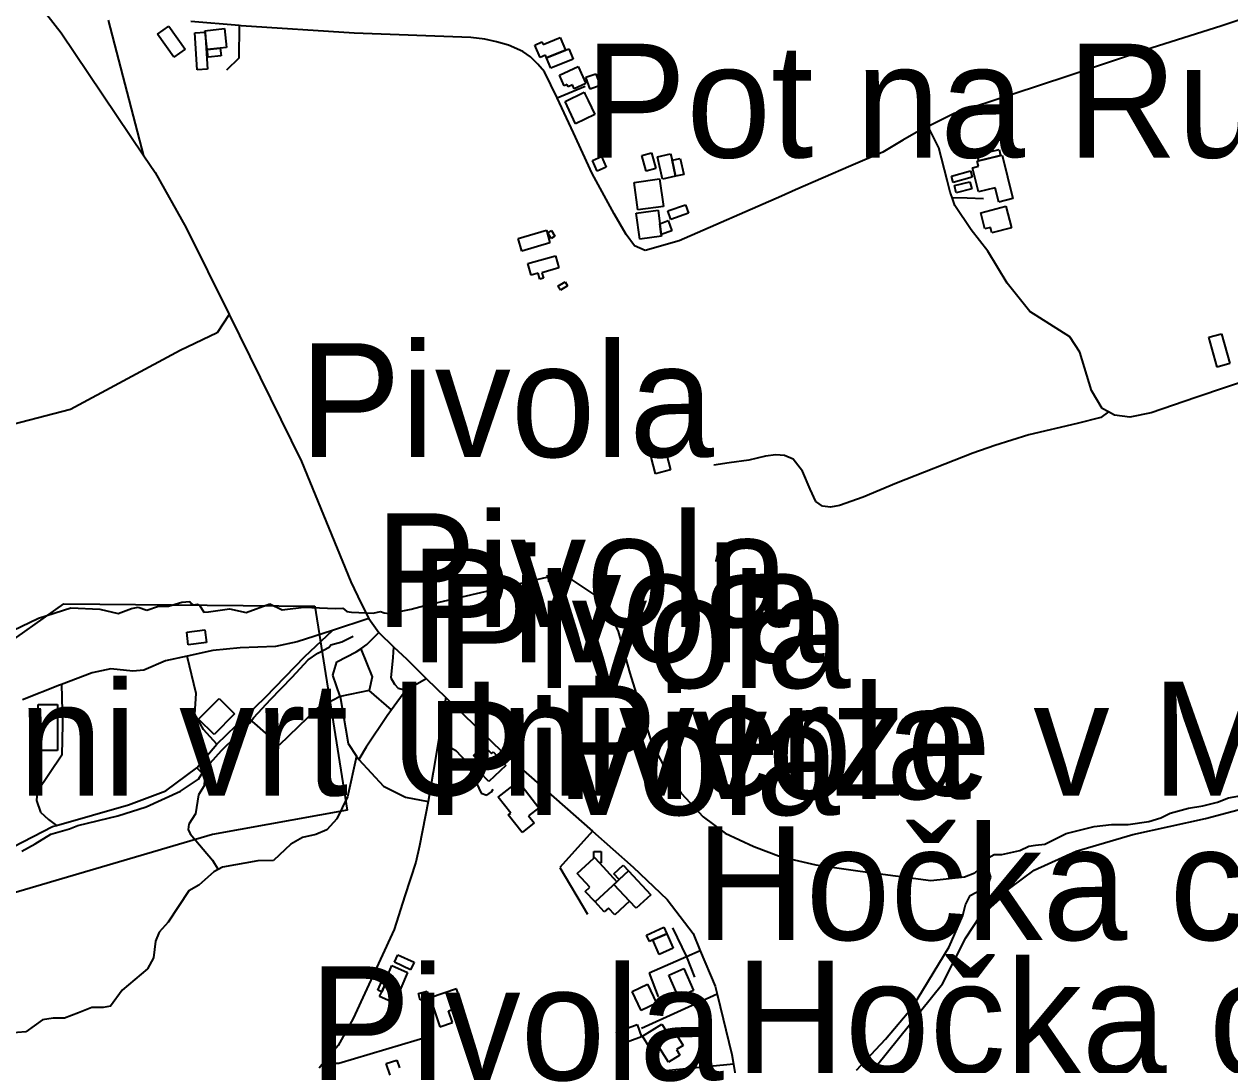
# Model space of a CAD drawing. Extents: x -8864 to 13231, y -7697 to 8949.
# Drawn here: x -3775 to -3118, y 2850 to 3417 of the extents above; entities that cross this region are included whole.
import ezdxf

# ---------------------------------------------------------------- set-up
doc = ezdxf.new("R2010")
doc.units = 0
for name, color, linetype in [('OSM_BUILDING_BARN', 9, 'CONTINUOUS'), ('OSM_BUILDING_GARAGE', 9, 'CONTINUOUS'), ('OSM_BUILDING_HOUSE', 9, 'CONTINUOUS'), ('OSM_BUILDING_ROOF', 9, 'CONTINUOUS'), ('OSM_BUILDING_YES', 9, 'CONTINUOUS'), ('OSM_HIGHWAY_FOOTWAY', 8, 'CONTINUOUS'), ('OSM_HIGHWAY_PROPOSED', 8, 'CONTINUOUS'), ('OSM_HIGHWAY_RESIDENTIAL', 8, 'CONTINUOUS'), ('OSM_HIGHWAY_SERVICE', 8, 'CONTINUOUS'), ('OSM_HIGHWAY_TERTIARY', 8, 'CONTINUOUS'), ('OSM_HIGHWAY_TRACK', 8, 'CONTINUOUS'), ('OSM_HIGHWAY_UNCLASSIFIED', 8, 'CONTINUOUS'), ('OSM_LABELS', 8, 'CONTINUOUS'), ('OSM_LEISURE_PARK', 3, 'CONTINUOUS'), ('OSM_WATERWAY_STREAM', 4, 'CONTINUOUS')]:
    doc.layers.add(name, color=color, linetype=linetype)

msp = doc.modelspace()

# ---------------------------------------------------------------- linework, layer by layer
at = {"layer": 'OSM_BUILDING_BARN'}
for p, q in [((-3255.934508, 3342.341583), (-3243.14737, 3345.488399)), ((-3243.14737, 3345.488399), (-3242.282133, 3345.69967)), ((-3242.282133, 3345.69967), (-3236.424552, 3321.992911)), ((-3258.407709, 3338.838943), (-3255.268352, 3339.617307)), ((-3255.161154, 3325.684583), (-3258.407709, 3338.838943)), ((-3255.268352, 3339.617307), (-3255.934508, 3342.341583)), ((-3246.072332, 3327.930721), (-3255.161154, 3325.684583)), ((-3244.135119, 3320.091478), (-3246.072332, 3327.930721)), ((-3236.424552, 3321.992911), (-3244.135119, 3320.091478))]:
    msp.add_line(p, q, dxfattribs=at)
at = {"layer": 'OSM_BUILDING_GARAGE'}
for p, q in [((-3464.908497, 2966.013473), (-3460.850304, 2966.013473)), ((-3464.908497, 2962.344041), (-3464.908497, 2966.013473)), ((-3460.850304, 2966.013473), (-3460.850304, 2959.819916)), ((-3464.525649, 2962.699865), (-3464.908497, 2962.344041)), ((-3461.868681, 2959.819916), (-3464.525649, 2962.699865)), ((-3460.850304, 2959.819916), (-3461.868681, 2959.819916))]:
    msp.add_line(p, q, dxfattribs=at)
at = {"layer": 'OSM_BUILDING_HOUSE'}
for p, q in [((-3254.03558, 3314.320462), (-3240.329606, 3317.889819)), ((-3251.723175, 3305.447106), (-3254.03558, 3314.320462)), ((-3240.329606, 3317.889819), (-3237.251504, 3306.092037)), ((-3248.645074, 3306.24771), (-3251.723175, 3305.447106)), ((-3247.879377, 3303.323283), (-3248.645074, 3306.24771)), ((-3237.251504, 3306.092037), (-3247.879377, 3303.323283)), ((-3129.65578, 3246.435959), (-3122.802793, 3248.359631)), ((-3122.802793, 3248.359631), (-3118.231583, 3232.091813)), ((-3125.08457, 3230.168141), (-3129.65578, 3246.435959)), ((-3118.231583, 3232.091813), (-3125.08457, 3230.168141)), ((-3433.691036, 3181.008864), (-3425.444481, 3183.166046)), ((-3431.332689, 3171.979836), (-3433.691036, 3181.008864)), ((-3425.444481, 3183.166046), (-3423.078477, 3174.137018)), ((-3423.078477, 3174.137018), (-3431.332689, 3171.979836)), ((-3530.39855, 3018.419642), (-3524.770678, 3023.745879)), ((-3524.770678, 3023.745879), (-3520.727799, 3019.475994)), ((-3524.257661, 3011.936978), (-3530.39855, 3018.419642)), ((-3520.727799, 3019.475994), (-3519.824277, 3020.321075)), ((-3519.824277, 3020.321075), (-3512.887063, 3012.99333)), ((-3526.960571, 3009.379495), (-3524.257661, 3011.936978)), ((-3512.887063, 3012.99333), (-3522.11371, 3004.264528)), ((-3522.11371, 3004.264528), (-3526.960571, 3009.379495)), ((-3516.983541, 2995.758116), (-3507.259191, 3003.397208)), ((-3507.259191, 3003.397208), (-3505.153525, 3000.70629)), ((-3505.153525, 3000.70629), (-3504.02795, 3001.59585)), ((-3504.02795, 3001.59585), (-3494.870216, 2989.942622)), ((-3510.130554, 2987.029314), (-3516.983541, 2995.758116)), ((-3511.478181, 2985.972963), (-3510.130554, 2987.029314)), ((-3504.012636, 2976.465796), (-3511.478181, 2985.972963)), ((-3494.870216, 2989.942622), (-3500.490431, 2985.539302)), ((-3500.490431, 2985.539302), (-3497.419986, 2981.636361)), ((-3497.419986, 2981.636361), (-3504.012636, 2976.465796)), ((-3578.583854, 2895.271261), (-3574.885538, 2903.911107)), ((-3574.885538, 2903.911107), (-3566.462873, 2900.174957)), ((-3566.462873, 2900.174957), (-3570.076962, 2891.468394)), ((-3580.467469, 2889.555842), (-3578.032552, 2895.026632)), ((-3578.032552, 2895.026632), (-3578.583854, 2895.271261)), ((-3570.076962, 2891.468394), (-3578.032552, 2895.026632)), ((-3578.032552, 2895.026632), (-3570.076962, 2891.468394)), ((-3581.738525, 2887.009478), (-3580.467469, 2889.555842)), ((-3573.859505, 2883.484599), (-3581.738525, 2887.009478)), ((-3570.076962, 2891.468394), (-3573.859505, 2883.484599)), ((-3539.663482, 2891.13481), (-3554.14281, 2886.208874)), ((-3554.14281, 2886.208874), (-3548.81356, 2870.552629)), ((-3536.501154, 2881.850033), (-3539.663482, 2891.13481)), ((-3544.096867, 2879.270311), (-3536.501154, 2881.850033)), ((-3541.922288, 2872.898842), (-3544.096867, 2879.270311)), ((-3548.81356, 2870.552629), (-3541.922288, 2872.898842))]:
    msp.add_line(p, q, dxfattribs=at)
at = {"layer": 'OSM_BUILDING_ROOF'}
for p, q in [((-3582.596106, 2890.500999), (-3580.436841, 2895.349097)), ((-3578.032552, 2895.026632), (-3580.467469, 2889.555842)), ((-3580.436841, 2895.349097), (-3578.859505, 2894.648569)), ((-3578.859505, 2894.648569), (-3578.583854, 2895.271261)), ((-3578.583854, 2895.271261), (-3578.032552, 2895.026632)), ((-3580.467469, 2889.555842), (-3582.596106, 2890.500999))]:
    msp.add_line(p, q, dxfattribs=at)
at = {"layer": 'OSM_BUILDING_YES'}
for p, q in [((-3702.665032, 3411.582664), (-3696.493515, 3415.974863)), ((-3693.798262, 3399.106593), (-3702.665032, 3411.582664)), ((-3696.493515, 3415.974863), (-3687.649716, 3403.476554)), ((-3682.427663, 3412.416626), (-3676.769164, 3412.77245)), ((-3681.156607, 3392.245866), (-3682.427663, 3412.416626)), ((-3676.861047, 3413.506336), (-3666.263803, 3414.751719)), ((-3676.769164, 3412.77245), (-3676.861047, 3413.506336)), ((-3676.769164, 3412.77245), (-3675.406223, 3392.612809)), ((-3675.651246, 3403.231925), (-3676.769164, 3412.77245)), ((-3666.263803, 3414.751719), (-3665.054002, 3404.477308)), ((-3665.054002, 3404.477308), (-3668.576207, 3404.065887)), ((-3497.00651, 3405.733811), (-3493.155055, 3407.390615)), ((-3494.089205, 3399.006518), (-3497.00651, 3405.733811)), ((-3493.155055, 3407.390615), (-3492.53484, 3405.945081)), ((-3492.53484, 3405.945081), (-3483.231623, 3409.848023)), ((-3483.231623, 3409.848023), (-3480.367917, 3402.965057)), ((-3687.649716, 3403.476554), (-3693.798262, 3399.106593)), ((-3668.576207, 3404.065887), (-3675.651246, 3403.231925)), ((-3675.651246, 3403.231925), (-3668.576207, 3404.065887)), ((-3675.153543, 3399.028757), (-3675.651246, 3403.231925)), ((-3668.055533, 3399.873838), (-3675.153543, 3399.028757)), ((-3668.576207, 3404.065887), (-3668.055533, 3399.873838)), ((-3491.279097, 3400.240781), (-3494.089205, 3399.006518)), ((-3490.635912, 3398.684052), (-3491.279097, 3400.240781)), ((-3480.367917, 3402.965057), (-3490.635912, 3398.684052)), ((-3490.635912, 3398.684052), (-3480.367917, 3402.965057)), ((-3488.269909, 3393.03535), (-3490.635912, 3398.684052)), ((-3476.225497, 3398.07248), (-3488.269909, 3393.03535)), ((-3480.367917, 3402.965057), (-3478.583843, 3403.710063)), ((-3478.583843, 3403.710063), (-3476.225497, 3398.07248)), ((-3675.406223, 3392.612809), (-3681.156607, 3392.245866)), ((-3483.622129, 3389.354798), (-3473.415389, 3393.958268)), ((-3473.415389, 3393.958268), (-3469.257655, 3384.740209)), ((-3480.988131, 3383.517064), (-3483.622129, 3389.354798)), ((-3469.257655, 3384.740209), (-3475.559341, 3381.904738)), ((-3469.234684, 3388.131654), (-3463.759952, 3390.122043)), ((-3466.891652, 3381.682348), (-3469.234684, 3388.131654)), ((-3463.759952, 3390.122043), (-3461.416919, 3383.672737)), ((-3479.449081, 3384.217592), (-3480.988131, 3383.517064)), ((-3480.429173, 3374.910577), (-3470.13055, 3380.003305)), ((-3478.867151, 3382.927731), (-3479.449081, 3384.217592)), ((-3476.501148, 3383.995203), (-3478.867151, 3382.927731)), ((-3475.559341, 3381.904738), (-3476.501148, 3383.995203)), ((-3470.13055, 3380.003305), (-3469.755358, 3379.191582)), ((-3469.755358, 3379.191582), (-3467.933, 3375.422074)), ((-3461.416919, 3383.672737), (-3466.891652, 3381.682348)), ((-3474.900841, 3362.768091), (-3480.429173, 3374.910577)), ((-3467.933, 3375.422074), (-3464.303597, 3367.860819)), ((-3464.303597, 3367.860819), (-3474.900841, 3362.768091)), ((-3438.637438, 3345.510638), (-3433.384757, 3346.878336)), ((-3436.416917, 3337.015346), (-3438.637438, 3345.510638)), ((-3433.384757, 3346.878336), (-3431.156579, 3338.383044)), ((-3430.122888, 3344.798991), (-3423.040192, 3346.389078)), ((-3423.040192, 3346.389078), (-3422.251525, 3342.930916)), ((-3255.934508, 3345.888701), (-3243.974323, 3348.835367)), ((-3255.115212, 3342.541734), (-3255.934508, 3345.888701)), ((-3243.14737, 3345.488399), (-3255.115212, 3342.541734)), ((-3243.974323, 3348.835367), (-3243.14737, 3345.488399)), ((-3465.544026, 3342.786363), (-3460.735449, 3344.932425)), ((-3462.978941, 3337.004227), (-3465.544026, 3342.786363)), ((-3458.162708, 3339.150289), (-3462.978941, 3337.004227)), ((-3460.735449, 3344.932425), (-3458.162708, 3339.150289)), ((-3427.374037, 3332.523071), (-3430.122888, 3344.798991)), ((-3422.251525, 3342.930916), (-3417.833454, 3343.920551)), ((-3420.276027, 3334.202114), (-3422.251525, 3342.930916)), ((-3422.251525, 3342.930916), (-3420.276027, 3334.202114)), ((-3417.833454, 3343.920551), (-3415.87327, 3335.102793)), ((-3442.864084, 3330.866267), (-3428.997314, 3332.75658)), ((-3431.156579, 3338.383044), (-3436.416917, 3337.015346)), ((-3428.997314, 3332.75658), (-3426.983531, 3317.789743)), ((-3420.276027, 3334.202114), (-3427.374037, 3332.523071)), ((-3415.87327, 3335.102793), (-3420.276027, 3334.202114)), ((-3270.008016, 3334.313309), (-3259.632824, 3337.237736)), ((-3268.997296, 3330.732833), (-3270.008016, 3334.313309)), ((-3258.622104, 3333.657259), (-3268.997296, 3330.732833)), ((-3259.632824, 3337.237736), (-3258.622104, 3333.657259)), ((-3440.819674, 3315.921668), (-3442.864084, 3330.866267)), ((-3268.361768, 3329.076028), (-3259.877847, 3331.166493)), ((-3267.404647, 3325.184206), (-3268.361768, 3329.076028)), ((-3258.913069, 3327.28579), (-3267.404647, 3325.184206)), ((-3259.877847, 3331.166493), (-3258.913069, 3327.28579)), ((-3441.81508, 3314.120311), (-3429.847238, 3315.765996)), ((-3439.854896, 3299.954077), (-3441.81508, 3314.120311)), ((-3426.983531, 3317.789743), (-3440.819674, 3315.921668)), ((-3429.847238, 3315.765996), (-3428.867146, 3308.304816)), ((-3424.540958, 3315.310096), (-3414.916149, 3318.679303)), ((-3422.910024, 3310.61767), (-3424.540958, 3315.310096)), ((-3413.2699, 3314.020235), (-3422.910024, 3310.61767)), ((-3414.916149, 3318.679303), (-3413.2699, 3314.020235)), ((-3428.867146, 3308.304816), (-3424.372505, 3310.150652)), ((-3428.867146, 3308.304816), (-3428.132077, 3302.355887)), ((-3428.132077, 3302.355887), (-3428.867146, 3308.304816)), ((-3424.372505, 3310.150652), (-3422.435292, 3304.390755)), ((-3506.110646, 3300.209825), (-3490.750766, 3304.757698)), ((-3504.119834, 3293.426935), (-3506.110646, 3300.209825)), ((-3490.750766, 3304.757698), (-3488.767612, 3297.985927)), ((-3489.969756, 3303.467837), (-3487.940659, 3304.679861)), ((-3488.101455, 3300.298781), (-3489.969756, 3303.467837)), ((-3486.064702, 3301.544164), (-3488.101455, 3300.298781)), ((-3487.940659, 3304.679861), (-3486.064702, 3301.544164)), ((-3428.055507, 3301.544164), (-3439.854896, 3299.954077)), ((-3422.435292, 3304.390755), (-3428.132077, 3302.355887)), ((-3428.132077, 3302.355887), (-3428.055507, 3301.544164)), ((-3488.767612, 3297.985927), (-3504.119834, 3293.426935)), ((-3500.903907, 3286.543969), (-3485.76608, 3290.858332)), ((-3499.089205, 3280.194739), (-3500.903907, 3286.543969)), ((-3485.76608, 3290.858332), (-3483.897779, 3284.286712)), ((-3495.291349, 3281.273329), (-3499.089205, 3280.194739)), ((-3494.38017, 3278.026437), (-3495.291349, 3281.273329)), ((-3483.897779, 3284.286712), (-3493.170369, 3281.584675)), ((-3493.170369, 3281.584675), (-3492.335759, 3278.604651)), ((-3492.335759, 3278.604651), (-3494.38017, 3278.026437)), ((-3484.410796, 3274.24581), (-3480.566998, 3276.680979)), ((-3483.040199, 3272.088628), (-3484.410796, 3274.24581)), ((-3479.219372, 3274.534917), (-3483.040199, 3272.088628)), ((-3480.566998, 3276.680979), (-3479.219372, 3274.534917)), ((-3686.784479, 3085.725931), (-3676.830419, 3086.982434)), ((-3685.903927, 3078.765129), (-3686.784479, 3085.725931)), ((-3676.830419, 3086.982434), (-3675.949868, 3080.021632)), ((-3675.949868, 3080.021632), (-3685.903927, 3078.765129)), ((-3680.283712, 3038.223459), (-3669.127509, 3049.498624)), ((-3669.127509, 3049.498624), (-3660.7125, 3041.136766)), ((-3767.802864, 3021.066081), (-3767.726295, 3046.173896)), ((-3767.726295, 3046.173896), (-3757.174992, 3046.140537)), ((-3757.174992, 3046.140537), (-3757.259218, 3021.032723)), ((-3671.884018, 3029.8616), (-3680.283712, 3038.223459)), ((-3660.7125, 3041.136766), (-3671.884018, 3029.8616)), ((-3757.259218, 3021.032723), (-3767.802864, 3021.066081)), ((-3473.94372, 2954.03778), (-3464.908497, 2962.344041)), ((-3464.908497, 2962.344041), (-3464.525649, 2962.699865)), ((-3464.525649, 2962.699865), (-3461.868681, 2959.819916)), ((-3461.868681, 2959.819916), (-3452.404667, 2949.556624)), ((-3454.027945, 2953.948824), (-3448.93606, 2958.696847)), ((-3448.93606, 2958.696847), (-3446.018755, 2955.583389)), ((-3467.09839, 2946.609959), (-3473.94372, 2954.03778)), ((-3451.11064, 2950.824246), (-3454.027945, 2953.948824)), ((-3452.404667, 2949.556624), (-3451.11064, 2950.824246)), ((-3446.018755, 2955.583389), (-3451.11064, 2950.824246)), ((-3451.11064, 2950.824246), (-3446.018755, 2955.583389)), ((-3446.018755, 2955.583389), (-3433.80589, 2942.506866)), ((-3469.586905, 2944.308224), (-3467.09839, 2946.609959)), ((-3464.234684, 2938.537207), (-3469.586905, 2944.308224)), ((-3464.234684, 2938.537207), (-3452.404667, 2949.556624)), ((-3452.404667, 2949.556624), (-3464.234684, 2938.537207)), ((-3453.928404, 2948.133329), (-3452.404667, 2949.556624)), ((-3452.404667, 2949.556624), (-3453.928404, 2948.133329)), ((-3445.37557, 2938.948628), (-3453.928404, 2948.133329)), ((-3453.928404, 2948.133329), (-3445.37557, 2938.948628)), ((-3459.211712, 2933.144253), (-3464.234684, 2938.537207)), ((-3445.37557, 2938.948628), (-3453.430701, 2931.45409)), ((-3441.753824, 2935.090164), (-3445.37557, 2938.948628)), ((-3433.80589, 2942.506866), (-3441.753824, 2935.090164)), ((-3456.960564, 2935.234718), (-3459.211712, 2933.144253)), ((-3453.430701, 2931.45409), (-3456.960564, 2935.234718)), ((-3436.15658, 2920.49027), (-3426.692566, 2924.749036)), ((-3426.692566, 2924.749036), (-3425.115231, 2921.257515)), ((-3434.579244, 2916.99875), (-3436.15658, 2920.49027)), ((-3425.115231, 2921.257515), (-3432.741572, 2917.821592)), ((-3432.741572, 2917.821592), (-3425.115231, 2921.257515)), ((-3425.115231, 2921.257515), (-3421.570054, 2913.407154)), ((-3432.741572, 2917.821592), (-3434.579244, 2916.99875)), ((-3429.196395, 2909.97123), (-3432.741572, 2917.821592)), ((-3421.570054, 2913.407154), (-3429.196395, 2909.97123)), ((-3573.553226, 2905.645748), (-3571.684925, 2909.75996)), ((-3564.732398, 2901.631611), (-3573.553226, 2905.645748)), ((-3571.684925, 2909.75996), (-3562.864098, 2905.745823)), ((-3562.864098, 2905.745823), (-3564.732398, 2901.631611)), ((-3423.989657, 2898.551511), (-3415.773729, 2902.220944)), ((-3418.706348, 2886.698132), (-3423.989657, 2898.551511)), ((-3415.773729, 2902.220944), (-3410.482764, 2890.367565)), ((-3444.027944, 2889.755993), (-3435.697162, 2893.74789)), ((-3435.697162, 2893.74789), (-3430.712475, 2883.384523)), ((-3560.406211, 2888.72188), (-3555.65889, 2889.878307)), ((-3559.525659, 2885.096925), (-3560.406211, 2888.72188)), ((-3554.793653, 2886.253352), (-3559.525659, 2885.096925)), ((-3555.65889, 2889.878307), (-3554.793653, 2886.253352)), ((-3439.043257, 2879.381506), (-3444.027944, 2889.755993)), ((-3410.482764, 2890.367565), (-3418.706348, 2886.698132)), ((-3430.712475, 2883.384523), (-3439.043257, 2879.381506)), ((-3438.323502, 2865.315348), (-3427.79517, 2871.909207)), ((-3427.79517, 2871.909207), (-3425.498079, 2868.250894)), ((-3452.596092, 2867.561485), (-3441.271435, 2871.697937)), ((-3450.138205, 2860.834192), (-3452.596092, 2867.561485)), ((-3441.271435, 2871.697937), (-3438.813548, 2865.004002)), ((-3434.533302, 2859.277463), (-3438.323502, 2865.315348)), ((-3425.498079, 2868.250894), (-3432.243869, 2864.025487)), ((-3432.243869, 2864.025487), (-3425.498079, 2868.250894)), ((-3425.498079, 2868.250894), (-3423.468983, 2865.026241)), ((-3423.468983, 2865.026241), (-3420.360253, 2866.983272)), ((-3420.360253, 2866.983272), (-3416.210176, 2860.356054)), ((-3438.813548, 2865.004002), (-3450.138205, 2860.834192)), ((-3430.75076, 2861.645915), (-3434.533302, 2859.277463)), ((-3432.243869, 2864.025487), (-3430.75076, 2861.645915)), ((-3430.75076, 2861.645915), (-3432.243869, 2864.025487)), ((-3424.142796, 2851.126875), (-3430.75076, 2861.645915)), ((-3416.210176, 2860.356054), (-3419.885521, 2858.054319)), ((-3577.971297, 2850.470825), (-3572.174971, 2852.32778)), ((-3572.174971, 2852.32778), (-3570.850316, 2848.16909)), ((-3417.971279, 2855.007578), (-3424.142796, 2851.126875)), ((-3419.885521, 2858.054319), (-3417.971279, 2855.007578)), ((-3575.926886, 2844.143834), (-3577.971297, 2850.470825))]:
    msp.add_line(p, q, dxfattribs=at)
at = {"layer": 'OSM_HIGHWAY_FOOTWAY'}
for p, q in [((-3587.465938, 3093.164872), (-3607.381713, 3086.62661)), ((-3607.381713, 3086.62661), (-3626.654304, 3080.288499)), ((-3622.442971, 3072.360301), (-3607.381713, 3086.62661)), ((-3672.473604, 3075.685029), (-3686.577741, 3072.504855)), ((-3657.672684, 3077.074966), (-3672.473604, 3075.685029)), ((-3638.407751, 3077.797733), (-3657.672684, 3077.074966)), ((-3626.654304, 3080.288499), (-3638.407751, 3077.797733)), ((-3698.277589, 3069.936252), (-3710.138233, 3064.876883)), ((-3686.577741, 3072.504855), (-3698.277589, 3069.936252)), ((-3681.570083, 3052.234019), (-3686.577741, 3072.504855)), ((-3643.851855, 3050.276989), (-3622.442971, 3072.360301)), ((-3738.231651, 3063.442468), (-3755.038697, 3057.104357)), ((-3728.093825, 3065.59965), (-3738.231651, 3063.442468)), ((-3716.064727, 3064.432103), (-3728.093825, 3065.59965)), ((-3710.138233, 3064.876883), (-3716.064727, 3064.432103)), ((-3756.110673, 3056.82637), (-3776.279129, 3048.675782)), ((-3755.038697, 3057.104357), (-3756.110673, 3056.82637)), ((-3755.038697, 3057.104357), (-3754.479739, 3035.454705)), ((-3682.320466, 3041.003332), (-3681.570083, 3052.234019)), ((-3654.594582, 3039.846905), (-3643.851855, 3050.276989)), ((-3677.53486, 3032.4858), (-3682.320466, 3041.003332)), ((-3670.360281, 3024.546483), (-3654.594582, 3039.846905)), ((-3654.594582, 3039.846905), (-3653.063189, 3038.523685)), ((-3653.063189, 3038.523685), (-3649.824291, 3035.921724)), ((-3754.479739, 3035.454705), (-3754.908529, 3018.553076)), ((-3670.360281, 3024.546483), (-3677.53486, 3032.4858)), ((-3649.824291, 3035.921724), (-3636.378654, 3024.046106)), ((-3681.302089, 3011.736827), (-3670.360281, 3024.546483)), ((-3754.908529, 3018.553076), (-3768.354166, 2998.582467)), ((-3594.219384, 3018.086057), (-3599.165786, 2995.947148)), ((-3698.101478, 2999.060606), (-3681.302089, 3011.736827)), ((-3681.302089, 3011.736827), (-3679.839608, 3010.291293)), ((-3679.839608, 3010.291293), (-3677.649715, 3007.989558)), ((-3677.649715, 3007.989558), (-3677.152012, 3005.476553)), ((-3677.152012, 3005.476553), (-3677.167326, 3001.80712)), ((-3768.354166, 2998.582467), (-3768.652788, 2993.945639)), ((-3718.446044, 2991.51047), (-3698.101478, 2999.060606)), ((-3680.352625, 2996.903424), (-3681.945274, 2986.662371)), ((-3677.167326, 3001.80712), (-3680.352625, 2996.903424)), ((-3768.652788, 2993.945639), (-3766.478209, 2987.518572)), ((-3757.764578, 2980.246424), (-3718.446044, 2991.51047)), ((-3599.165786, 2995.947148), (-3604.885542, 2983.815781)), ((-3766.478209, 2987.518572), (-3762.02951, 2983.560033)), ((-3681.945274, 2986.662371), (-3685.589992, 2980.969191)), ((-3604.885542, 2983.815781), (-3610.367931, 2977.866852)), ((-3781.393984, 2968.626554), (-3759.9315, 2979.623732)), ((-3762.02951, 2983.560033), (-3757.764578, 2980.246424)), ((-3759.9315, 2979.623732), (-3757.764578, 2980.246424)), ((-3685.589992, 2980.969191), (-3686.04941, 2978.122601)), ((-3686.04941, 2978.122601), (-3684.908521, 2975.73191)), ((-3610.367931, 2977.866852), (-3616.317396, 2975.309369)), ((-3684.908521, 2975.73191), (-3672.726284, 2961.276569)), ((-3623.660429, 2973.674804), (-3629.962114, 2970.060969)), ((-3616.317396, 2975.309369), (-3623.660429, 2973.674804)), ((-3629.962114, 2970.060969), (-3639.525668, 2961.076419)), ((-3672.726284, 2961.276569), (-3669.586927, 2956.261678)), ((-3667.174982, 2957.462583), (-3669.586927, 2956.261678)), ((-3647.925363, 2960.965224), (-3667.174982, 2957.462583)), ((-3639.525668, 2961.076419), (-3647.925363, 2960.965224)), ((-3672.075442, 2955.016295), (-3680.122916, 2947.788625)), ((-3669.586927, 2956.261678), (-3672.075442, 2955.016295)), ((-3685.605305, 2944.641808), (-3696.807451, 2927.617865)), ((-3680.122916, 2947.788625), (-3685.605305, 2944.641808)), ((-3696.807451, 2927.617865), (-3701.822765, 2922.135955)), ((-3701.822765, 2922.135955), (-3703.80592, 2917.232259)), ((-3703.80592, 2917.232259), (-3704.854925, 2908.147633)), ((-3704.854925, 2908.147633), (-3708.12445, 2902.07639)), ((-3708.12445, 2902.07639), (-3722.006535, 2890.534357)), ((-3722.006535, 2890.534357), (-3728.30822, 2881.794436)), ((-3738.453703, 2881.093908), (-3745.804393, 2878.180601)), ((-3732.27453, 2881.093908), (-3738.453703, 2881.093908)), ((-3728.30822, 2881.794436), (-3732.27453, 2881.093908)), ((-3765.398576, 2874.333256), (-3774.502712, 2867.794995)), ((-3759.571623, 2875.144979), (-3765.398576, 2874.333256)), ((-3753.384792, 2875.144979), (-3759.571623, 2875.144979)), ((-3745.804393, 2878.180601), (-3753.384792, 2875.144979)), ((-3774.502712, 2867.794995), (-3783.599191, 2866.983272))]:
    msp.add_line(p, q, dxfattribs=at)
at = {"layer": 'OSM_HIGHWAY_PROPOSED'}
msp.add_line((-3710.092291, 3345.410563), (-3729.372538, 3419.33295), dxfattribs=at)
at = {"layer": 'OSM_HIGHWAY_RESIDENTIAL'}
for p, q in [((-3658.116788, 3416.397404), (-3684.586929, 3418.565705)), ((-3657.006527, 3416.27509), (-3658.116788, 3416.397404)), ((-3595.528726, 3412.260953), (-3657.006527, 3416.27509)), ((-3531.853374, 3409.825784), (-3595.528726, 3412.260953)), ((-3524.265318, 3408.980703), (-3531.853374, 3409.825784)), ((-3517.864093, 3407.468452), (-3524.265318, 3408.980703)), ((-3511.424582, 3405.589257), (-3517.864093, 3407.468452)), ((-3503.514933, 3402.131095), (-3511.424582, 3405.589257)), ((-3499.311257, 3399.328983), (-3503.514933, 3402.131095)), ((-3495.383233, 3395.337085), (-3499.311257, 3399.328983)), ((-3491.815085, 3391.167275), (-3495.383233, 3395.337085)), ((-3484.93147, 3377.012161), (-3491.815085, 3391.167275)), ((-3476.049387, 3357.919992), (-3484.93147, 3377.012161)), ((-3282.565445, 3361.233601), (-3289.135124, 3358.086785)), ((-3276.76912, 3349.747165), (-3282.565445, 3361.233601)), ((-3465.781392, 3335.747724), (-3476.049387, 3357.919992)), ((-3296.501128, 3353.861377), (-3307.28214, 3347.300877)), ((-3289.135124, 3358.086785), (-3296.501128, 3353.861377)), ((-3307.28214, 3347.300877), (-3324.740028, 3339.962012)), ((-3272.335735, 3332.033813), (-3276.76912, 3349.747165)), ((-3324.740028, 3339.962012), (-3354.939113, 3326.707576)), ((-3453.867148, 3313.786726), (-3465.781392, 3335.747724)), ((-3270.620574, 3325.484432), (-3272.335735, 3332.033813)), ((-3354.939113, 3326.707576), (-3362.634366, 3323.327251)), ((-3269.609854, 3322.604484), (-3270.620574, 3325.484432)), ((-3362.634366, 3323.327251), (-3418.285215, 3299.00892)), ((-3268.07846, 3318.234523), (-3269.609854, 3322.604484)), ((-3447.297469, 3302.444843), (-3453.867148, 3313.786726)), ((-3259.227004, 3305.057924), (-3268.07846, 3318.234523)), ((-3442.626718, 3296.195688), (-3447.297469, 3302.444843)), ((-3250.107555, 3293.426935), (-3259.227004, 3305.057924)), ((-3436.83805, 3293.638205), (-3442.626718, 3296.195688)), ((-3418.285215, 3299.00892), (-3436.83805, 3293.638205)), ((-3239.533281, 3275.891495), (-3250.107555, 3293.426935)), ((-3227.251503, 3260.490998), (-3239.533281, 3275.891495)), ((-3205.390858, 3246.580512), (-3227.251503, 3260.490998)), ((-3200.015666, 3238.30761), (-3205.390858, 3246.580512)), ((-3193.698666, 3217.447441), (-3200.015666, 3238.30761)), ((-3086.164198, 3230.701877), (-3136.677221, 3213.522261)), ((-3187.887027, 3207.640049), (-3193.698666, 3217.447441)), ((-3184.280595, 3205.671899), (-3187.887027, 3207.640049)), ((-3136.677221, 3213.522261), (-3161.087637, 3205.193761)), ((-3181.133581, 3203.948377), (-3184.280595, 3205.671899)), ((-3172.64966, 3202.825309), (-3181.133581, 3203.948377)), ((-3161.087637, 3205.193761), (-3172.64966, 3202.825309)), ((-3545.620604, 3049.976762), (-3549.594571, 3026.592469)), ((-3549.594571, 3026.592469), (-3552.52719, 3009.312778)), ((-3552.52719, 3009.312778), (-3555.161187, 2993.378545)), ((-3555.161187, 2993.378545), (-3559.962106, 2969.238126)), ((-3559.962106, 2969.238126), (-3561.929947, 2960.286935)), ((-3561.929947, 2960.286935), (-3567.83347, 2941.884174)), ((-3567.83347, 2941.884174), (-3573.74465, 2923.470294)), ((-3573.74465, 2923.470294), (-3596.0494, 2875.044904)), ((-3596.0494, 2875.044904), (-3604.204071, 2860.255979)), ((-3604.204071, 2860.255979), (-3612.320458, 2850.704334)), ((-3612.320458, 2850.704334), (-3614.64052, 2847.980059))]:
    msp.add_line(p, q, dxfattribs=at)
at = {"layer": 'OSM_HIGHWAY_SERVICE'}
for p, q in [((-3658.116788, 3416.397404), (-3658.377125, 3398.539499)), ((-3658.377125, 3398.539499), (-3665.168856, 3391.978998)), ((-3484.93147, 3377.012161), (-3469.648161, 3383.316914)), ((-3269.609854, 3322.604484), (-3261.363299, 3322.47105)), ((-3261.363299, 3322.47105), (-3252.496529, 3322.070748)), ((-3188.4613, 3202.669636), (-3201.401577, 3199.489461)), ((-3184.280595, 3205.671899), (-3188.4613, 3202.669636)), ((-3201.401577, 3199.489461), (-3227.787491, 3193.229186)), ((-3246.378611, 3187.480409), (-3258.392395, 3183.166046)), ((-3227.787491, 3193.229186), (-3246.378611, 3187.480409)), ((-3371.225485, 3181.5426), (-3380.375563, 3179.407657)), ((-3365.727782, 3182.320964), (-3371.225485, 3181.5426)), ((-3360.896235, 3182.009618), (-3365.727782, 3182.320964)), ((-3356.171885, 3179.952512), (-3360.896235, 3182.009618)), ((-3258.392395, 3183.166046), (-3299.893165, 3166.864869)), ((-3391.148918, 3177.995481), (-3399.456729, 3176.594425)), ((-3380.375563, 3179.407657), (-3391.148918, 3177.995481)), ((-3351.05703, 3173.492087), (-3356.171885, 3179.952512)), ((-3346.929924, 3163.529022), (-3351.05703, 3173.492087)), ((-3343.813537, 3156.879565), (-3346.929924, 3163.529022)), ((-3299.893165, 3166.864869), (-3318.170349, 3159.270256)), ((-3340.291332, 3154.277604), (-3343.813537, 3156.879565)), ((-3330.911545, 3154.700144), (-3335.857947, 3153.754987)), ((-3318.170349, 3159.270256), (-3330.911545, 3154.700144)), ((-3335.857947, 3153.754987), (-3340.291332, 3154.277604)), ((-3588.553227, 3078.842965), (-3582.144345, 3085.370108)), ((-3594.502692, 3074.884426), (-3591.945265, 3076.585708)), ((-3591.945265, 3076.585708), (-3588.553227, 3078.842965)), ((-3591.945265, 3076.585708), (-3585.750777, 3061.240808)), ((-3573.989673, 3077.708777), (-3574.395492, 3071.73761)), ((-3607.21326, 3062.174846), (-3604.885542, 3069.402516)), ((-3604.885542, 3069.402516), (-3594.502692, 3074.884426)), ((-3574.395492, 3071.73761), (-3575.467468, 3060.707073)), ((-3603.132096, 3050.510498), (-3607.21326, 3062.174846)), ((-3585.750777, 3061.240808), (-3587.266857, 3053.779629)), ((-3575.467468, 3060.707073), (-3573.591511, 3057.371225)), ((-3573.591511, 3057.371225), (-3571.485844, 3055.169566)), ((-3567.397023, 3054.057616), (-3556.171907, 3060.462444)), ((-3603.132096, 3050.510498), (-3615.612955, 3043.983356)), ((-3587.266857, 3053.779629), (-3603.132096, 3050.510498)), ((-3603.132096, 3050.510498), (-3598.813565, 3024.980143)), ((-3575.092276, 3043.327306), (-3587.266857, 3053.779629)), ((-3567.397023, 3054.057616), (-3575.092276, 3043.327306)), ((-3571.485844, 3055.169566), (-3567.397023, 3054.057616)), ((-3615.612955, 3043.983356), (-3636.378654, 3024.046106)), ((-3575.092276, 3043.327306), (-3577.465937, 3040.013697)), ((-3577.465937, 3040.013697), (-3588.897791, 3022.878559)), ((-3598.813565, 3024.980143), (-3594.219384, 3018.086057)), ((-3549.594571, 3026.592469), (-3540.038674, 3021.043843)), ((-3594.219384, 3018.086057), (-3592.986612, 3016.229102)), ((-3588.897791, 3022.878559), (-3592.986612, 3016.229102)), ((-3540.038674, 3021.043843), (-3534.349546, 3014.894763)), ((-3592.986612, 3016.229102), (-3579.456749, 3001.629208)), ((-3534.349546, 3014.894763), (-3526.263787, 2997.815222)), ((-3579.456749, 3001.629208), (-3567.458279, 2995.691399)), ((-3526.263787, 2997.815222), (-3523.185686, 2996.681034)), ((-3523.185686, 2996.681034), (-3520.681857, 2998.504631)), ((-3520.681857, 2998.504631), (-3519.655823, 2999.983523)), ((-3567.458279, 2995.691399), (-3555.161187, 2993.378545)), ((-3465.574653, 2977.088488), (-3483.438361, 2957.295791)), ((-3483.438361, 2957.295791), (-3468.292877, 2931.909989)), ((-3422.052443, 2924.393212), (-3414.449074, 2908.614652)), ((-3406.853361, 2911.961619), (-3414.449074, 2908.614652)), ((-3414.449074, 2908.614652), (-3434.694099, 2899.696819)), ((-3414.449074, 2908.614652), (-3409.977404, 2897.528518)), ((-3434.694099, 2899.696819), (-3429.793639, 2886.831566)), ((-3397.680312, 2888.254861), (-3438.905432, 2869.529635)), ((-3552.634387, 2865.971398), (-3555.704832, 2878.036047)), ((-3603.882479, 2850.604259), (-3552.634387, 2865.971398)), ((-3612.320458, 2850.704334), (-3603.882479, 2850.604259)), ((-3388.790571, 2850.048284), (-3425.582306, 2846.42333))]:
    msp.add_line(p, q, dxfattribs=at)
at = {"layer": 'OSM_HIGHWAY_TERTIARY'}
for p, q in [((-3772.320476, 3434.45546), (-3755.276064, 3412.32767)), ((-3755.276064, 3412.32767), (-3710.092291, 3345.410563)), ((-3710.092291, 3345.410563), (-3703.98203, 3336.192504)), ((-3703.98203, 3336.192504), (-3687.021845, 3306.158754)), ((-3687.021845, 3306.158754), (-3663.706375, 3258.889791)), ((-3663.706375, 3258.889791), (-3624.127504, 3178.618173)), ((-3624.127504, 3178.618173), (-3597.289829, 3113.035405)), ((-3597.289829, 3113.035405), (-3591.669614, 3101.270982)), ((-3591.669614, 3101.270982), (-3587.465938, 3093.164872)), ((-3587.465938, 3093.164872), (-3582.144345, 3085.370108)), ((-3582.144345, 3085.370108), (-3573.989673, 3077.708777)), ((-3573.989673, 3077.708777), (-3566.738524, 3070.959245)), ((-3566.738524, 3070.959245), (-3556.171907, 3060.462444)), ((-3556.171907, 3060.462444), (-3545.620604, 3049.976762)), ((-3545.620604, 3049.976762), (-3515.329636, 3020.88817)), ((-3515.329636, 3020.88817), (-3465.574653, 2977.088488)), ((-3465.574653, 2977.088488), (-3443.392415, 2957.562659)), ((-3443.392415, 2957.562659), (-3424.977405, 2939.893785)), ((-3424.977405, 2939.893785), (-3410.804356, 2921.36871)), ((-3410.804356, 2921.36871), (-3406.853361, 2911.961619)), ((-3406.853361, 2911.961619), (-3398.775259, 2892.724897)), ((-3398.775259, 2892.724897), (-3397.680312, 2888.254861)), ((-3397.680312, 2888.254861), (-3389.655809, 2855.441238)), ((-3389.655809, 2855.441238), (-3388.790571, 2850.048284)), ((-3388.790571, 2850.048284), (-3385.321965, 2828.320796))]:
    msp.add_line(p, q, dxfattribs=at)
at = {"layer": 'OSM_HIGHWAY_TRACK'}
for p, q in [((-3071.677214, 3433.021046), (-3123.06313, 3416.019341)), ((-3123.06313, 3416.019341), (-3160.643533, 3404.22156)), ((-3160.643533, 3404.22156), (-3206.462833, 3388.787704)), ((-3206.462833, 3388.787704), (-3236.347982, 3378.935833)), ((-3236.347982, 3378.935833), (-3268.445995, 3368.350076)), ((-3268.445995, 3368.350076), (-3282.565445, 3361.233601)), ((-3131.439854, 2984.04929), (-3026.439843, 3012.415116)), ((-3171.164208, 2975.320489), (-3131.439854, 2984.04929)), ((-3201.945222, 2966.158027), (-3171.164208, 2975.320489)), ((-3224.862529, 2955.905854), (-3201.945222, 2966.158027)), ((-3250.406176, 2936.924881), (-3224.862529, 2955.905854)), ((-3262.197908, 2919.033617), (-3250.406176, 2936.924881)), ((-3274.854877, 2893.936922), (-3262.197908, 2919.033617)), ((-3343.913078, 2808.339067), (-3274.854877, 2893.936922))]:
    msp.add_line(p, q, dxfattribs=at)
at = {"layer": 'OSM_HIGHWAY_UNCLASSIFIED'}
for p, q in [((-3663.706375, 3258.889791), (-3670.153543, 3248.771052)), ((-3670.153543, 3248.771052), (-3690.375597, 3239.230528)), ((-3690.375597, 3239.230528), (-3750.054011, 3206.983999)), ((-3750.054011, 3206.983999), (-3804.609913, 3192.873363))]:
    msp.add_line(p, q, dxfattribs=at)
at = {"layer": 'OSM_LEISURE_PARK'}
for p, q in [((-3982.274557, 2938.270339), (-3753.821239, 3101.170907)), ((-3753.821239, 3101.170907), (-3616.884012, 3099.869926)), ((-3616.884012, 3099.869926), (-3599.227042, 2988.641641)), ((-3599.227042, 2988.641641), (-3672.772226, 2975.29825)), ((-3672.772226, 2975.29825), (-3942.971337, 2895.649324))]:
    msp.add_line(p, q, dxfattribs=at)
at = {"layer": 'OSM_WATERWAY_STREAM'}
for p, q in [((-3498.262253, 3113.80265), (-3490.544028, 3115.55953)), ((-3490.544028, 3115.55953), (-3485.620597, 3116.00431)), ((-3485.620597, 3116.00431), (-3477.894716, 3114.859002)), ((-3556.968232, 3100.170152), (-3498.262253, 3113.80265)), ((-3477.894716, 3114.859002), (-3461.638972, 3103.984138)), ((-3696.608369, 3099.881046), (-3689.487389, 3102.015988)), ((-3689.487389, 3102.015988), (-3685.107603, 3102.360692)), ((-3685.107603, 3102.360692), (-3684.073912, 3100.992995)), ((-3461.638972, 3103.984138), (-3460.628252, 3100.626052)), ((-3767.588469, 3093.320545), (-3749.893215, 3098.858052)), ((-3749.893215, 3098.858052), (-3734.119859, 3098.24648)), ((-3734.119859, 3098.24648), (-3724.158143, 3095.755714)), ((-3724.158143, 3095.755714), (-3716.776825, 3098.502228)), ((-3716.776825, 3098.502228), (-3713.262276, 3099.191637)), ((-3713.262276, 3099.191637), (-3708.4537, 3097.557072)), ((-3708.4537, 3097.557072), (-3702.098416, 3099.881046)), ((-3702.098416, 3099.881046), (-3696.608369, 3099.881046)), ((-3684.073912, 3100.992995), (-3683.216331, 3100.481498)), ((-3683.216331, 3100.481498), (-3680.903927, 3100.815083)), ((-3680.903927, 3100.815083), (-3679.870236, 3100.303586)), ((-3679.870236, 3100.303586), (-3677.465948, 3096.611915)), ((-3677.465948, 3096.611915), (-3674.893206, 3096.789827)), ((-3674.893206, 3096.789827), (-3663.392439, 3098.413272)), ((-3663.392439, 3098.413272), (-3654.380187, 3096.356166)), ((-3654.380187, 3096.356166), (-3641.501166, 3100.992995)), ((-3641.501166, 3100.992995), (-3634.808975, 3097.81282)), ((-3634.808975, 3097.81282), (-3622.963645, 3099.191637)), ((-3622.963645, 3099.191637), (-3614.464409, 3098.846933)), ((-3614.464409, 3098.846933), (-3605.712494, 3098.502228)), ((-3605.712494, 3098.502228), (-3601.761498, 3098.669021)), ((-3601.761498, 3098.669021), (-3599.441437, 3096.956619)), ((-3599.441437, 3096.956619), (-3597.037149, 3096.534078)), ((-3597.037149, 3096.534078), (-3585.107592, 3095.933626)), ((-3585.107592, 3095.933626), (-3581.072369, 3096.956619)), ((-3581.072369, 3096.956619), (-3579.188755, 3096.26721)), ((-3579.188755, 3096.26721), (-3576.363333, 3095.766833)), ((-3576.363333, 3095.766833), (-3564.418462, 3098.146405)), ((-3564.418462, 3098.146405), (-3556.968232, 3100.170152)), ((-3460.628252, 3100.626052), (-3457.151988, 3097.957373)), ((-3457.151988, 3097.957373), (-3451.600686, 3085.948321)), ((-3803.874844, 3075.929658), (-3767.588469, 3093.320545)), ((-3602.182632, 3080.27738), (-3596.026429, 3083.435316)), ((-3451.600686, 3085.948321), (-3445.207117, 3063.364632)), ((-3615.367932, 3074.1283), (-3609.043276, 3077.464148)), ((-3609.043276, 3077.464148), (-3608.162724, 3078.787368)), ((-3608.162724, 3078.787368), (-3602.182632, 3080.27738)), ((-3629.349557, 3061.118494), (-3620.559357, 3070.614541)), ((-3620.559357, 3070.614541), (-3615.367932, 3074.1283)), ((-3445.207117, 3063.364632), (-3437.435294, 3038.1901)), ((-3641.133631, 3048.909291), (-3629.349557, 3061.118494)), ((-3650.099942, 3039.146377), (-3641.133631, 3048.909291)), ((-3652.565486, 3035.988441), (-3650.099942, 3039.146377)), ((-3437.435294, 3038.1901), (-3433.45367, 3025.569476)), ((-3667.772225, 3021.043843), (-3652.565486, 3035.988441)), ((-3433.45367, 3025.569476), (-3425.949841, 3011.069658)), ((-3677.00653, 3010.769431), (-3667.772225, 3021.043843)), ((-3680.429195, 3005.409836), (-3677.00653, 3010.769431)), ((-3425.949841, 3011.069658), (-3417.220896, 2997.893059)), ((-3690.107603, 2998.904933), (-3680.429195, 3005.409836)), ((-3708.828891, 2990.465238), (-3690.107603, 2998.904933)), ((-3417.220896, 2997.893059), (-3405.337281, 2984.92773)), ((-3724.303625, 2985.461466), (-3708.828891, 2990.465238)), ((-3140.674158, 2989.642395), (-3132.948277, 2990.965615)), ((-3132.948277, 2990.965615), (-3124.916117, 2992.889287)), ((-3124.916117, 2992.889287), (-3118.936024, 2995.324456)), ((-3118.936024, 2995.324456), (-3110.704783, 2996.747751)), ((-3746.110672, 2980.179707), (-3724.303625, 2985.461466)), ((-3405.337281, 2984.92773), (-3393.285212, 2976.009897)), ((-3162.34338, 2982.359128), (-3155.857927, 2984.416234)), ((-3155.857927, 2984.416234), (-3150.827299, 2986.984836)), ((-3150.827299, 2986.984836), (-3140.674158, 2989.642395)), ((-3760.880965, 2975.442803), (-3750.681882, 2978.422827)), ((-3750.681882, 2978.422827), (-3746.110672, 2980.179707)), ((-3207.366356, 2975.887583), (-3192.213215, 2979.690449)), ((-3192.213215, 2979.690449), (-3182.749201, 2980.835757)), ((-3182.749201, 2980.835757), (-3173.591467, 2980.76904)), ((-3173.591467, 2980.76904), (-3162.34338, 2982.359128)), ((-3769.318944, 2970.172164), (-3760.880965, 2975.442803)), ((-3393.285212, 2976.009897), (-3377.741566, 2968.771107)), ((-3219.135116, 2969.983132), (-3207.366356, 2975.887583)), ((-3776.616035, 2966.213624), (-3769.318944, 2970.172164)), ((-3377.741566, 2968.771107), (-3362.718593, 2963.111286)), ((-3250.804339, 2962.054934), (-3246.631291, 2964.345549)), ((-3246.631291, 2964.345549), (-3242.565441, 2964.501222)), ((-3242.565441, 2964.501222), (-3232.672637, 2966.52497)), ((-3232.672637, 2966.52497), (-3227.749206, 2968.971258)), ((-3227.749206, 2968.971258), (-3224.104489, 2969.58283)), ((-3224.104489, 2969.58283), (-3219.135116, 2969.983132)), ((-3362.718593, 2963.111286), (-3343.928392, 2958.819162)), ((-3343.928392, 2958.819162), (-3319.778313, 2955.305402)), ((-3257.205565, 2954.371364), (-3251.677233, 2959.50857)), ((-3251.677233, 2959.50857), (-3250.804339, 2962.054934)), ((-3249.762991, 2956.00593), (-3251.677233, 2959.50857)), ((-3319.778313, 2955.305402), (-3281.148906, 2950.234913)), ((-3281.148906, 2950.234913), (-3262.833437, 2952.303139)), ((-3262.833437, 2952.303139), (-3257.205565, 2954.371364)), ((-3250.030985, 2948.133329), (-3248.461306, 2951.991793)), ((-3248.461306, 2951.991793), (-3249.762991, 2956.00593)), ((-3259.709393, 2942.139923), (-3253.132057, 2945.498009)), ((-3253.132057, 2945.498009), (-3250.030985, 2948.133329)), ((-3262.374019, 2936.958239), (-3259.709393, 2942.139923)), ((-3271.28673, 2914.107682), (-3263.805872, 2931.253939)), ((-3263.805872, 2931.253939), (-3262.374019, 2936.958239)), ((-3291.24079, 2881.138386), (-3271.28673, 2914.107682)), ((-3305.880915, 2863.769738), (-3291.24079, 2881.138386)), ((-3321.692555, 2846.934826), (-3305.880915, 2863.769738))]:
    msp.add_line(p, q, dxfattribs=at)

# ---------------------------------------------------------------- texts
at = {"layer": 'OSM_LABELS'}
for s, p in [('Pot na Rute', (-3469.783814, 3344.390384)), ('Pivola', (-3625.365565, 3181.129138)), ('Pivola', (-3584.22501, 3088.417746)), ('Pivola', (-3564.969221, 3069.201633)), ('Pivola', (-3550.896255, 3055.219603)), ('Botanični vrt Univerze v Mariboru', (-4055.267163, 2996.564897)), ('Pivola', (-3485.544679, 2994.668251)), ('Pivola', (-3556.628703, 2985.999446)), ('Hočka cesta', (-3409.305339, 2917.799636)), ('Pivola', (-3620.013311, 2841.395082)), ('Hočka cesta', (-3387.901573, 2844.479561))]:
    msp.add_text(s, height=62.042552, dxfattribs=at).set_placement(p)

doc.saveas('drawing.dxf')
